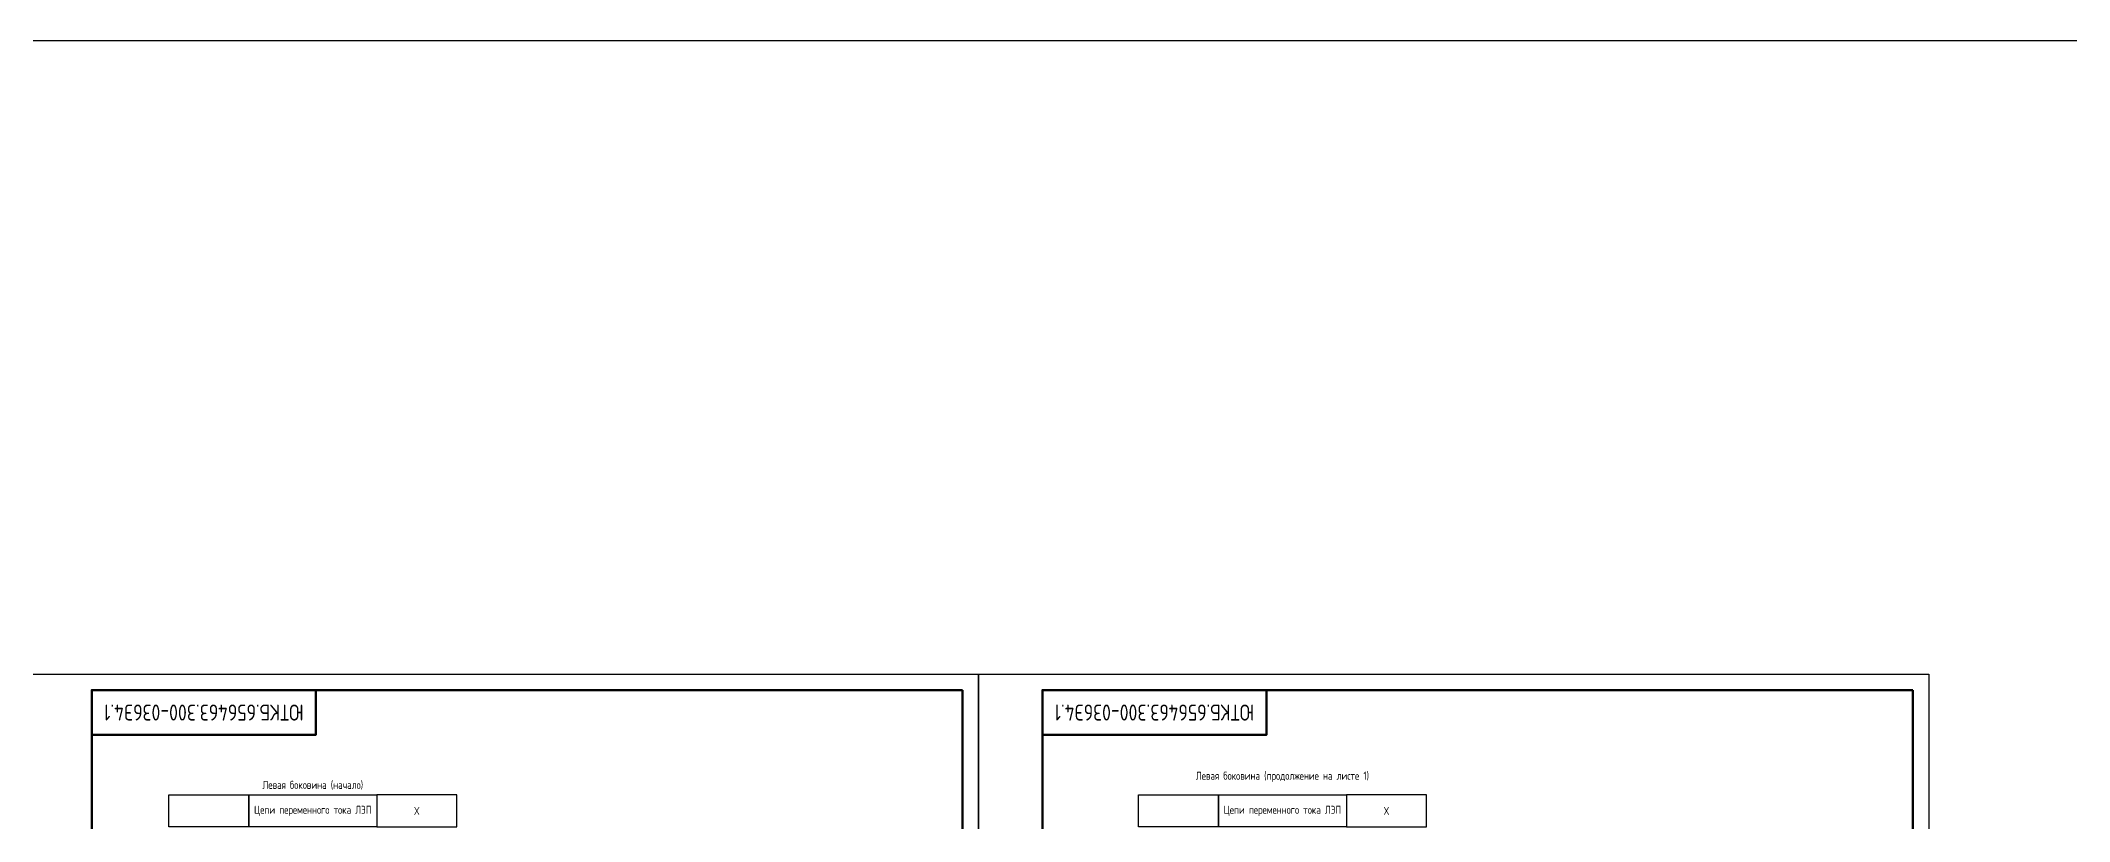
# Model space of a CAD drawing. Header units: millimetres. Extents: x -936 to 3453, y -90 to 618.
# Drawn here: x 1264 to 1898, y 374 to 618 of the extents above; entities that cross this region are included whole.
import ezdxf

# ---------------------------------------------------------------- set-up
doc = ezdxf.new("R2010")
doc.units = ezdxf.units.MM
doc.styles.add('Gost_type_A', font='GOST_A.TTF')

# ---------------------------------------------------------------- blocks, each defined once
blk = doc.blocks.new('Штамп угловой верхний')
at = {"lineweight": 50}
blk.add_lwpolyline([(0, 0), (70, 0), (70, -14), (0, -14)], close=True, dxfattribs=at)

msp = doc.modelspace()

# ---------------------------------------------------------------- linework, layer by layer
for points in [[(-936, 618), (3453, 618), (3453, -90), (-936, -90)], [(1557, 420), (1557, 0), (1260, 0), (1260, 420)], [(1854, 420), (1854, 0), (1557, 0), (1557, 420)], [(1304.05, 382.26), (1329.05, 382.26), (1329.05, 372.26), (1304.05, 372.26)], [(1329.05, 382.26), (1369.05, 382.26), (1369.05, 372.26), (1329.05, 372.26)], [(1394.05, 382.26), (1369.05, 382.26), (1369.05, 372.26), (1394.05, 372.26)], [(1607, 382.26), (1632, 382.26), (1632, 372.26), (1607, 372.26)], [(1632, 382.26), (1672, 382.26), (1672, 372.26), (1632, 372.26)], [(1697, 382.26), (1672, 382.26), (1672, 372.26), (1697, 372.26)]]:
    msp.add_lwpolyline(points, close=True)
at = {"lineweight": 50}
for points in [[(1552, 415), (1552, 5), (1280, 5), (1280, 415)], [(1849, 415), (1849, 5), (1577, 5), (1577, 415)]]:
    msp.add_lwpolyline(points, close=True, dxfattribs=at)

# ---------------------------------------------------------------- block references
for p in [(1280, 415), (1577, 415)]:
    msp.add_blockref('Штамп угловой верхний', p)

# ---------------------------------------------------------------- texts
at = {"char_height": 5, "width": 70, "attachment_point": 5, "rotation": 180, "style": 'Gost_type_A'}
for insert in [(1315, 408), (1612, 408)]:
    msp.add_mtext('ЮТКБ.656463.300-036Э4.1', dxfattribs=dict(at, insert=insert))
at = {"char_height": 2.5, "attachment_point": 5, "style": 'Gost_type_A'}
for s, insert, width in [('Левая боковина (начало)', (1349.05, 385.26), 90), ('Левая боковина (продолжение на листе 1)', (1652, 387.9), 90), ('Цепи переменного тока ЛЭП', (1349.05, 377.26), 40), ('X', (1381.55, 377.26), 25), ('Цепи переменного тока ЛЭП', (1652, 377.26), 40), ('X', (1684.5, 377.26), 25)]:
    msp.add_mtext(s, dxfattribs=dict(at, insert=insert, width=width))

doc.saveas('drawing.dxf')
